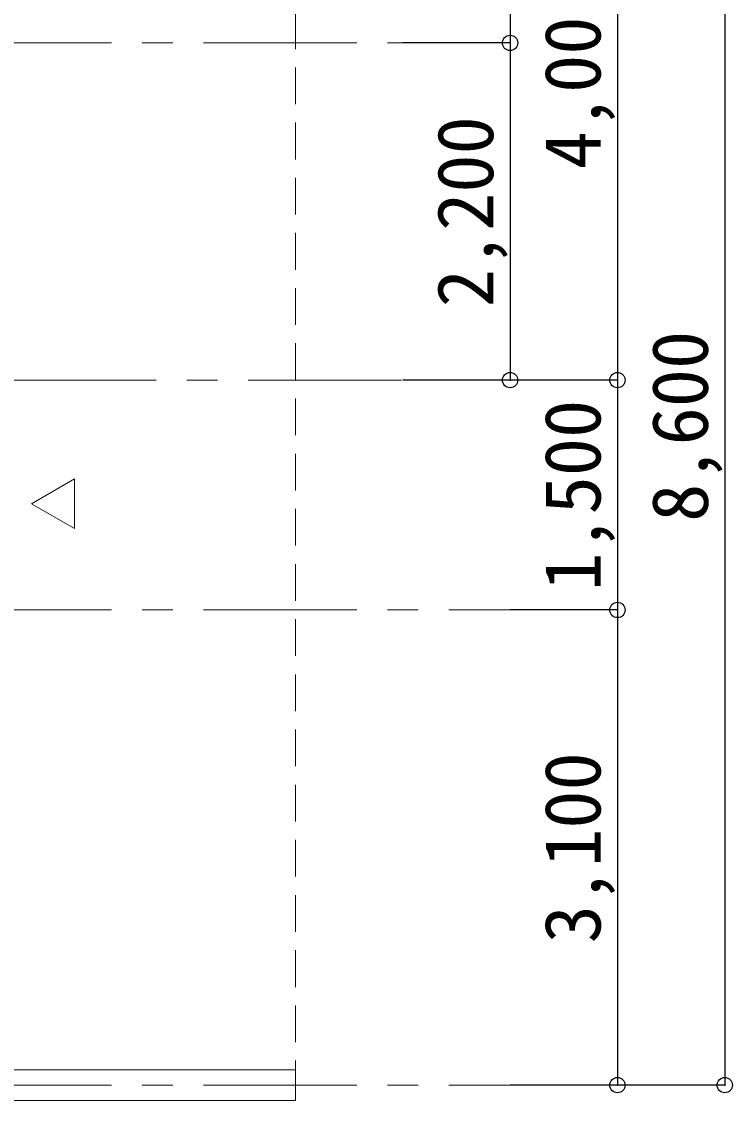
# Model space of a CAD drawing. Units: millimetres at full size, sheet at 1:200. Extents: x -41288 to 40712, y -30566 to 25834.
# Drawn here: x -6437 to -1802, y -8858 to -1818 of the extents above; entities that cross this region are included whole.
import ezdxf
from ezdxf.enums import TextEntityAlignment as Align

# ---------------------------------------------------------------- set-up
doc = ezdxf.new("R2010")
doc.units = ezdxf.units.MM
doc.header["$LTSCALE"] = 200
doc.header["$PDMODE"] = 32
doc.header["$PDSIZE"] = 100
for name, pattern in [('CHAIN1', [8, 5, -1, 1, -1]), ('DASHED1', [1.8, 1.2, -0.6]), ('USER6', [0.555573, 0.27771, -0.277863])]:
    doc.linetypes.add(name, pattern=pattern)
doc.layers.add('2-0_一 般', color=7, linetype='Continuous')
doc.layers.add('2-A_文字', color=7, linetype='Continuous', lineweight=18)
doc.styles.add('ＭＳ ゴシック', font='')
doc.styles.get('ＭＳ ゴシック').set_extended_font_data('MS Gothic')

msp = doc.modelspace()

# ---------------------------------------------------------------- linework, layer by layer
at = {"layer": '2-0_一 般'}
for p, q in [((-3251.7, -157.7), (-3251.7, -1957.7)), ((-2551.7, -157.7), (-2551.7, -4157.7)), ((-1851.7, -157.7), (-1851.7, -8757.7)), ((-3251.7, -1957.7), (-3951.7, -1957.7)), ((-3251.7, -1957.7), (-3251.7, -4157.7)), ((-3251.7, -4157.7), (-3951.7, -4157.7)), ((-2551.7, -4157.7), (-3251.7, -4157.7)), ((-2551.7, -4157.7), (-2551.7, -5657.7)), ((-2551.7, -5657.7), (-3251.7, -5657.7)), ((-2551.7, -5657.7), (-2551.7, -8757.7)), ((-2551.7, -8757.7), (-3251.7, -8757.7)), ((-1851.7, -8757.7), (-2551.7, -8757.7))]:
    msp.add_line(p, q, dxfattribs=at)
for p in [(-3251.7, -1957.7), (-3251.7, -4157.7), (-2551.7, -4157.7), (-2551.7, -5657.7), (-2551.7, -8757.7), (-1851.7, -8757.7)]:
    msp.add_point(p, dxfattribs=at)
at = {"layer": '2-A_文字', "linetype": 'CHAIN1'}
for p, q in [((-19651.1, -1957.7), (-3951.7, -1957.7)), ((-12960.1, -4157.7), (-3951.7, -4157.7)), ((-19651.1, -5657.7), (-3251.7, -5657.7)), ((-37251.7, -8757.7), (-3251.7, -8757.7))]:
    msp.add_line(p, q, dxfattribs=at)
at = {"layer": '2-A_文字'}
for p, q in [((-4651.7, -8657.7), (-9851.7, -8657.7)), ((-4651.7, -8857.7), (-4651.7, -8657.7)), ((-36551.7, -8857.7), (-4651.7, -8857.7))]:
    msp.add_line(p, q, dxfattribs=at)
at = {"layer": '2-A_文字', "linetype": 'USER6'}
msp.add_line((-4651.7, -8857.7), (-36551.7, -8857.7), dxfattribs=at)
at = {"layer": '2-A_文字', "linetype": 'DASHED1'}
msp.add_lwpolyline([(-36551.7, -8857.7), (-36551.7, 1842.3), (-4651.7, 1842.3), (-4651.7, -8857.7)], dxfattribs=at)
at = {"layer": '2-A_文字'}
msp.add_lwpolyline([(-6091.5, -4801.4), (-6091.5, -5126.6), (-6373.1, -4964)], close=True, dxfattribs=at)

# ---------------------------------------------------------------- texts
at = {"layer": '2-0_一 般', "style": 'ＭＳ ゴシック'}
for s, p in [('4,000', (-2551.7, -2782.7)), ('2,200', (-3251.7, -3682.7)), ('8,600', (-1851.7, -5082.7)), ('1,500', (-2551.7, -5532.7)), ('3,100', (-2551.7, -7832.7))]:
    msp.add_text(s, height=366.6, rotation=90, dxfattribs=at).set_placement(p, align=Align.BOTTOM_LEFT)

doc.saveas('drawing.dxf')
